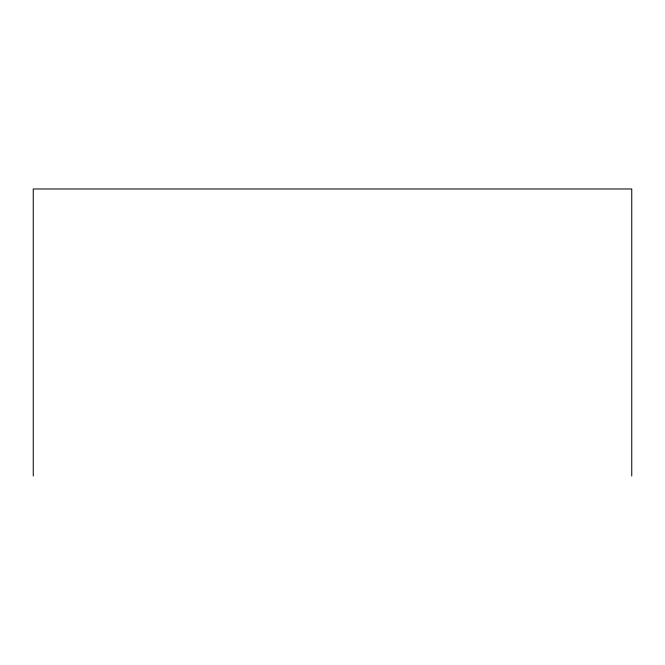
<?xml version="1.0" encoding="UTF-8"?>
<svg xmlns="http://www.w3.org/2000/svg" width="665" height="665" viewBox="0 0 665 665"><rect width="100%" height="100%" fill="white"/><g stroke="black" fill="none" stroke-linecap="round" stroke-linejoin="round"><path stroke-width="1" d="M631.75 476.032L631.75 188.968L33.25 188.968L33.25 476.032"/></g></svg>
